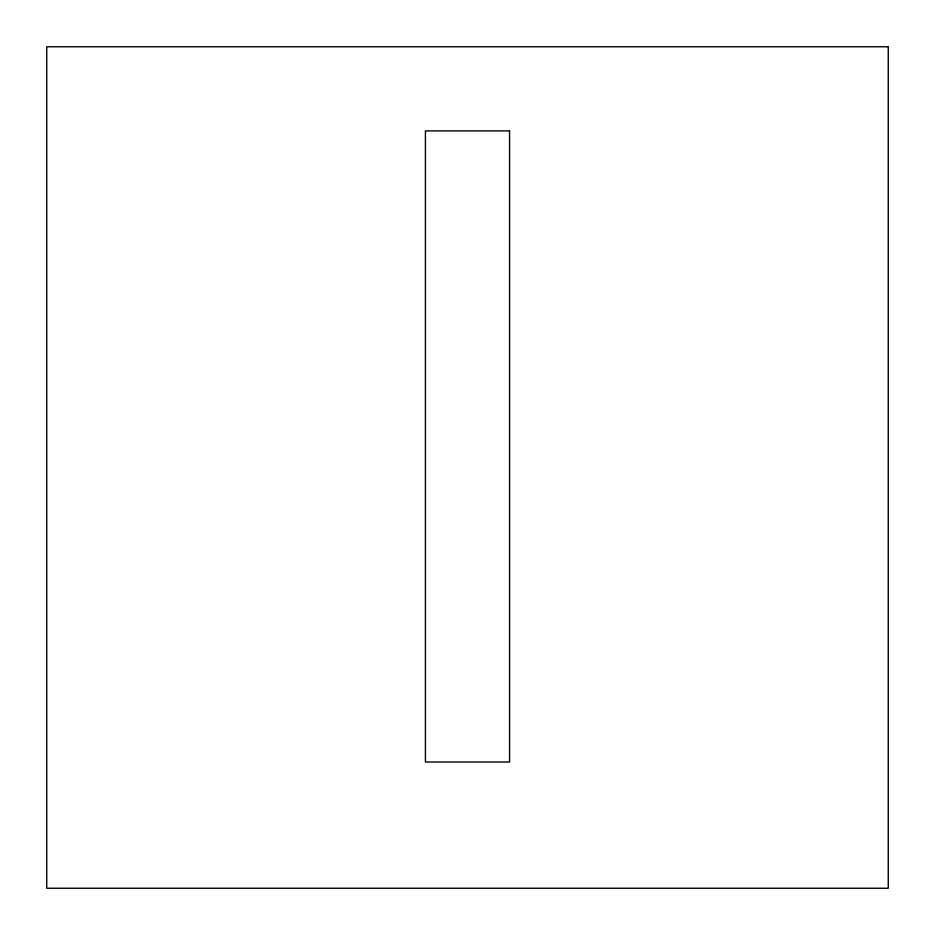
<?xml version="1.0" encoding="UTF-8"?>
<svg xmlns="http://www.w3.org/2000/svg" width="935" height="935" viewBox="0 0 935 935"><rect width="100%" height="100%" fill="white"/><g stroke="black" fill="none" stroke-linecap="round" stroke-linejoin="round"><path stroke-width="1.4" d="M888.25 46.75L46.75 46.75L46.75 888.25L888.25 888.25L888.25 46.75M509.575 130.9L425.425 130.9L425.425 762.025L509.575 762.025L509.575 130.9"/></g></svg>
